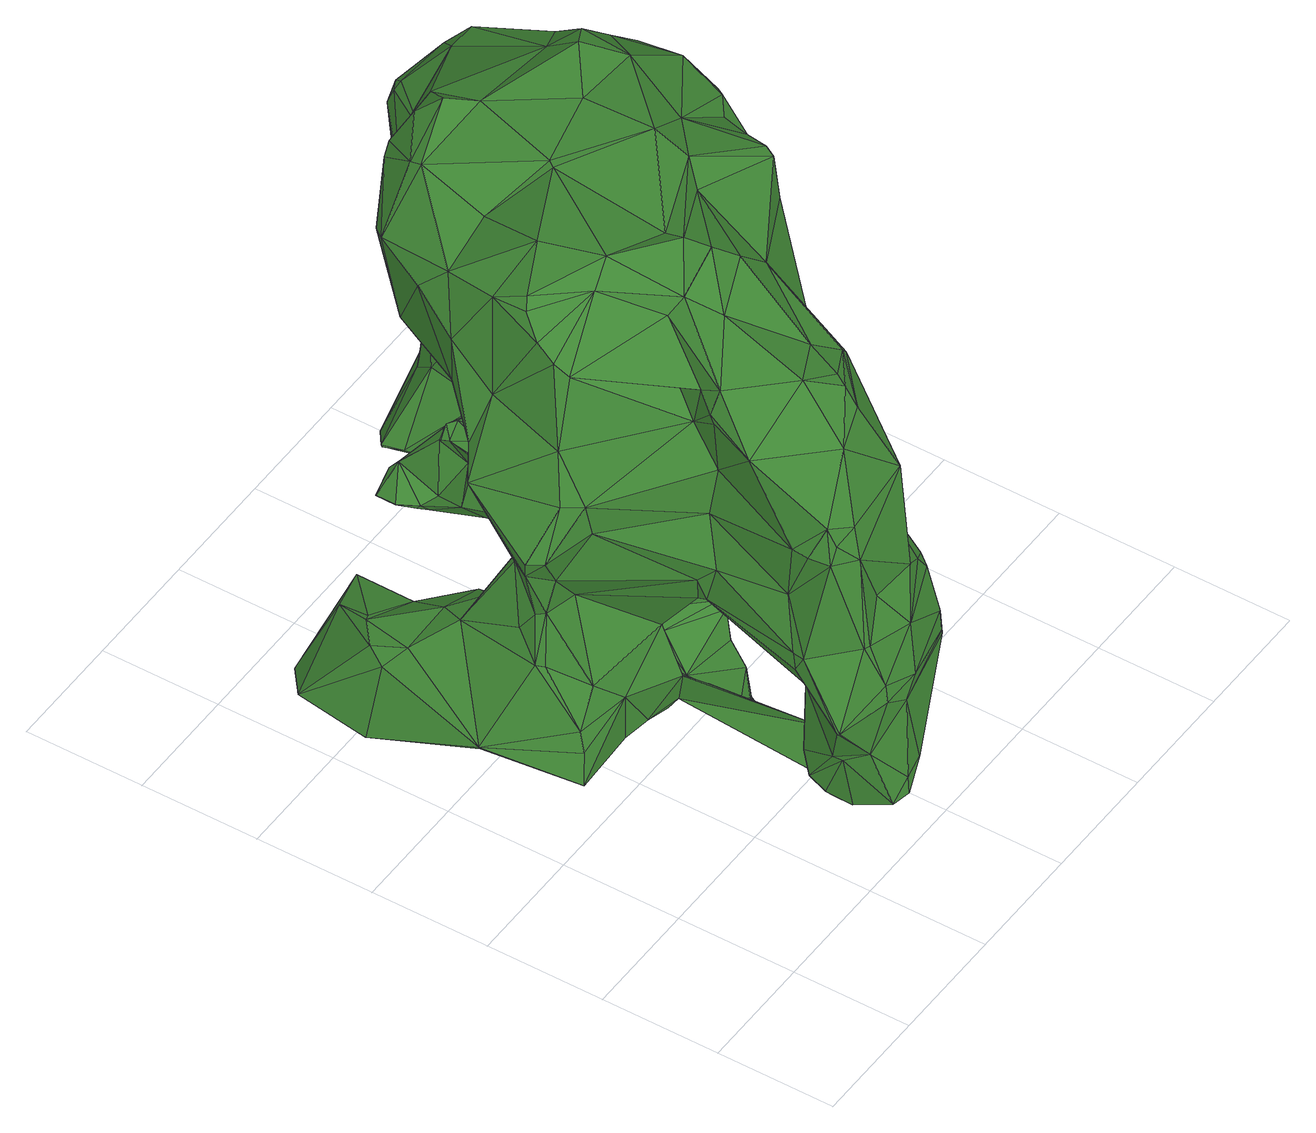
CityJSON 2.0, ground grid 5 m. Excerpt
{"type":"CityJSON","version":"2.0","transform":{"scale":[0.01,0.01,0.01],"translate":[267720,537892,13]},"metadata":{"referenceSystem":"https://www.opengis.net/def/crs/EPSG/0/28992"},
"CityObjects":{
"tree1":{"type":"SolitaryVegetationObject","attributes":{"gtid":23,"crown_width_m":21.89,"crown_median_z":25.1,"crown_r50_m":0.586,"crown_porosity":0.867,"trunk_H_m":12.07,"trunk_DBH_m":1.7,"trunk_radius_m":0.852,"trunk_base_height_m":13.03,"original_gtid":"23"},"geometry":[{"type":"Solid","lod":"3","boundaries":[[[[0,1,2]],[[1,3,2]],[[4,5,6]],[[7,8,9]],[[10,11,12]],[[13,14,15]],[[16,17,18]],[[19,20,21]],[[22,23,24]],[[25,26,19]],[[27,28,29]],[[27,29,30]],[[31,32,33]],[[34,4,35]],[[30,36,37]],[[38,39,40]],[[41,42,43]],[[44,43,42]],[[10,12,45]],[[46,8,7]],[[47,48,49]],[[50,48,47]],[[9,8,51]],[[18,5,4]],[[25,52,53]],[[54,55,56]],[[1,57,58]],[[59,60,61]],[[62,63,64]],[[65,66,51]],[[4,6,35]],[[67,23,22]],[[67,22,68]],[[69,70,71]],[[72,73,74]],[[57,68,22]],[[75,49,76]],[[62,64,77]],[[18,78,16]],[[78,18,4]],[[79,80,81]],[[82,27,83]],[[61,84,85]],[[47,86,50]],[[68,86,67]],[[87,88,89]],[[50,86,68]],[[90,91,92]],[[93,81,94]],[[95,96,33]],[[84,97,10]],[[7,9,98]],[[99,100,101]],[[102,103,104]],[[105,106,107]],[[75,108,15]],[[109,103,110]],[[79,111,80]],[[112,113,114]],[[112,107,113]],[[34,115,46]],[[116,117,118]],[[65,119,120]],[[121,122,120]],[[14,123,124]],[[14,125,15]],[[14,124,125]],[[123,126,124]],[[105,107,127]],[[127,107,112]],[[70,128,71]],[[129,130,131]],[[132,130,129]],[[67,86,133]],[[133,86,125]],[[134,26,25]],[[47,125,86]],[[48,50,135]],[[13,15,108]],[[78,4,34]],[[34,46,78]],[[136,126,123]],[[99,137,138]],[[127,137,99]],[[139,140,141]],[[139,44,140]],[[124,126,125]],[[133,125,126]],[[9,66,98]],[[112,137,127]],[[142,143,144]],[[127,118,105]],[[145,116,118]],[[79,146,147]],[[148,146,79]],[[132,129,38]],[[109,149,103]],[[126,150,133]],[[151,152,153]],[[154,155,156]],[[139,157,153]],[[139,153,158]],[[60,59,159]],[[127,99,145]],[[160,161,162]],[[101,145,99]],[[37,163,164]],[[65,51,8]],[[157,165,166]],[[34,167,115]],[[168,169,170]],[[56,100,99]],[[81,91,148]],[[17,5,18]],[[171,162,161]],[[15,172,75]],[[173,153,152]],[[174,171,175]],[[176,174,175]],[[67,133,150]],[[150,23,67]],[[95,177,178]],[[36,179,163]],[[50,180,135]],[[91,81,181]],[[182,87,183]],[[7,184,46]],[[185,186,187]],[[188,186,185]],[[189,157,139]],[[47,172,125]],[[15,125,172]],[[49,75,172]],[[49,172,47]],[[190,191,192]],[[95,178,96]],[[49,48,76]],[[110,73,72]],[[10,193,11]],[[194,110,134]],[[82,83,2]],[[35,195,34]],[[53,52,161]],[[75,93,108]],[[76,81,93]],[[68,180,50]],[[196,197,107]],[[198,56,99]],[[54,56,198]],[[199,200,201]],[[144,202,167]],[[203,204,205]],[[203,205,206]],[[207,32,208]],[[209,164,163]],[[127,145,118]],[[63,210,58]],[[211,88,165]],[[88,212,165]],[[206,213,214]],[[112,215,137]],[[145,101,116]],[[216,217,218]],[[43,219,220]],[[166,165,221]],[[190,121,191]],[[168,170,222]],[[223,171,161]],[[167,195,224]],[[225,226,106]],[[135,180,227]],[[157,151,153]],[[147,146,94]],[[135,92,48]],[[111,228,229]],[[230,200,231]],[[232,174,176]],[[173,233,153]],[[204,171,21]],[[204,21,20]],[[161,52,223]],[[66,234,235]],[[106,235,234]],[[236,237,192]],[[97,61,60]],[[76,93,75]],[[238,239,240]],[[213,241,242]],[[34,195,167]],[[52,25,223]],[[41,43,243]],[[41,243,44]],[[244,33,96]],[[245,25,53]],[[130,178,131]],[[246,247,56]],[[53,248,245]],[[104,149,248]],[[53,161,248]],[[171,223,21]],[[25,19,223]],[[36,163,37]],[[223,19,21]],[[193,95,33]],[[216,249,250]],[[251,215,112]],[[252,253,211]],[[88,211,253]],[[140,44,243]],[[140,243,220]],[[254,240,239]],[[255,17,136]],[[136,256,255]],[[102,257,103]],[[219,258,259]],[[219,259,260]],[[112,114,251]],[[23,261,24]],[[38,230,231]],[[218,31,33]],[[262,225,122]],[[234,122,225]],[[78,77,16]],[[183,263,264]],[[10,97,60]],[[230,129,201]],[[38,129,230]],[[238,265,260]],[[238,240,265]],[[36,29,156]],[[234,225,106]],[[46,266,8]],[[189,252,157]],[[267,268,263]],[[268,264,263]],[[192,269,190]],[[270,74,73]],[[270,73,103]],[[254,267,265]],[[254,265,240]],[[142,271,143]],[[198,99,138]],[[251,69,138]],[[212,87,182]],[[260,272,238]],[[238,273,239]],[[71,239,273]],[[268,274,264]],[[245,248,194]],[[10,45,84]],[[264,182,183]],[[148,93,94]],[[132,38,40]],[[263,183,275]],[[264,274,182]],[[276,217,277]],[[276,277,236]],[[278,257,111]],[[219,279,154]],[[239,128,254]],[[239,71,128]],[[136,123,280]],[[144,168,142]],[[106,281,235]],[[81,76,181]],[[84,61,97]],[[282,283,241]],[[142,168,284]],[[285,40,39]],[[285,286,287]],[[134,19,26]],[[55,54,272]],[[288,285,287]],[[288,216,285]],[[30,37,164]],[[220,243,43]],[[196,107,226]],[[198,273,54]],[[272,54,273]],[[272,273,238]],[[134,25,245]],[[104,160,289]],[[102,228,257]],[[157,252,211]],[[290,266,115]],[[59,286,159]],[[285,159,286]],[[98,62,7]],[[241,14,13]],[[194,248,109]],[[291,159,292]],[[291,60,159]],[[88,87,212]],[[110,103,73]],[[229,228,160]],[[0,293,294]],[[102,104,289]],[[251,295,69]],[[70,69,295]],[[169,168,144]],[[164,83,30]],[[296,297,246]],[[101,100,82]],[[27,82,100]],[[236,277,250]],[[216,250,277]],[[298,77,64]],[[188,299,207]],[[70,295,166]],[[72,74,204]],[[111,232,94]],[[16,261,17]],[[300,219,154]],[[301,302,303]],[[209,92,135]],[[90,92,209]],[[27,100,247]],[[201,200,230]],[[194,134,245]],[[64,57,22]],[[210,235,304]],[[174,162,171]],[[31,305,32]],[[306,307,308]],[[309,214,108]],[[108,214,13]],[[209,163,179]],[[190,269,310]],[[311,291,292]],[[312,236,192]],[[257,228,111]],[[221,254,128]],[[94,81,80]],[[94,80,111]],[[200,311,231]],[[291,311,200]],[[313,244,130]],[[313,130,132]],[[218,244,313]],[[314,297,296]],[[56,247,100]],[[199,177,291]],[[253,315,302]],[[84,301,85]],[[260,259,272]],[[252,316,315]],[[189,316,252]],[[250,237,236]],[[169,213,206]],[[193,32,207]],[[31,276,317]],[[193,177,95]],[[167,224,169]],[[167,169,144]],[[213,242,214]],[[33,32,193]],[[115,167,290]],[[207,318,188]],[[208,188,318]],[[208,318,207]],[[76,92,181]],[[317,312,191]],[[317,191,121]],[[319,286,85]],[[272,259,55]],[[320,55,259]],[[160,104,161]],[[321,197,196]],[[190,197,321]],[[39,292,159]],[[39,159,285]],[[255,256,6]],[[311,38,231]],[[183,89,275]],[[244,96,178]],[[85,301,319]],[[303,319,301]],[[298,16,77]],[[87,89,183]],[[258,320,259]],[[129,131,201]],[[317,236,312]],[[119,65,8]],[[40,313,132]],[[108,93,309]],[[265,316,189]],[[244,178,130]],[[46,115,266]],[[66,122,234]],[[173,310,269]],[[109,248,149]],[[154,29,28]],[[319,287,286]],[[314,154,297]],[[315,11,303]],[[214,203,206]],[[199,201,178]],[[201,131,178]],[[313,40,285]],[[218,313,285]],[[216,218,285]],[[224,195,322]],[[246,320,296]],[[312,192,191]],[[242,241,13]],[[199,291,200]],[[38,292,39]],[[311,292,38]],[[289,228,102]],[[43,44,299]],[[64,58,57]],[[286,59,85]],[[267,263,316]],[[267,316,265]],[[323,148,74]],[[323,74,147]],[[246,297,28]],[[208,32,305]],[[208,305,202]],[[1,58,3]],[[107,197,113]],[[61,85,59]],[[70,221,128]],[[297,154,28]],[[58,210,324]],[[288,249,216]],[[288,306,249]],[[51,66,9]],[[152,295,325]],[[323,326,327]],[[79,278,111]],[[147,278,79]],[[257,278,147]],[[152,325,173]],[[12,275,302]],[[253,302,275]],[[30,83,27]],[[319,306,288]],[[314,296,300]],[[158,308,307]],[[213,322,282]],[[157,166,151]],[[12,302,45]],[[295,151,166]],[[152,151,295]],[[154,314,300]],[[139,141,189]],[[242,13,214]],[[221,328,254]],[[43,279,219]],[[288,287,319]],[[227,180,293]],[[24,298,22]],[[64,22,298]],[[315,253,252]],[[210,98,235]],[[45,302,301]],[[2,3,329]],[[2,329,82]],[[120,119,121]],[[63,98,210]],[[330,331,329]],[[116,329,331]],[[122,66,120]],[[150,261,23]],[[187,186,155]],[[116,101,329]],[[321,121,190]],[[82,329,101]],[[300,258,219]],[[326,232,327]],[[180,68,332]],[[60,291,177]],[[204,203,175]],[[160,228,289]],[[65,120,66]],[[134,20,19]],[[248,161,104]],[[204,20,72]],[[109,110,194]],[[20,134,110]],[[204,175,171]],[[144,143,202]],[[72,20,110]],[[204,74,205]],[[105,281,106]],[[324,304,330]],[[232,229,174]],[[244,218,33]],[[199,178,177]],[[212,221,165]],[[324,210,304]],[[78,46,184]],[[45,301,84]],[[181,92,91]],[[170,206,222]],[[1,0,294]],[[213,282,241]],[[105,118,117]],[[331,117,116]],[[119,8,266]],[[202,290,167]],[[169,322,213]],[[224,322,169]],[[121,119,317]],[[211,165,157]],[[310,113,197]],[[310,197,190]],[[57,1,294]],[[176,327,232]],[[148,309,93]],[[333,189,141]],[[333,141,219]],[[296,258,300]],[[275,12,315]],[[11,315,12]],[[262,321,225]],[[306,250,249]],[[303,302,315]],[[195,35,322]],[[143,271,334]],[[89,253,275]],[[255,5,17]],[[158,153,233]],[[237,250,308]],[[202,334,208]],[[143,334,202]],[[205,222,206]],[[179,36,335]],[[119,336,317]],[[266,336,119]],[[294,293,332]],[[81,148,79]],[[233,308,158]],[[237,308,233]],[[31,218,276]],[[218,217,276]],[[89,88,253]],[[317,276,236]],[[290,336,266]],[[136,280,256]],[[62,184,7]],[[6,5,255]],[[27,247,28]],[[246,28,247]],[[148,284,168]],[[10,60,177]],[[337,256,280]],[[170,169,206]],[[123,338,283]],[[267,328,268]],[[10,177,193]],[[0,227,293]],[[198,339,273]],[[138,339,198]],[[275,315,316]],[[263,275,316]],[[209,135,227]],[[142,335,271]],[[155,271,335]],[[31,317,305]],[[182,274,212]],[[91,90,148]],[[284,148,90]],[[104,103,149]],[[179,90,209]],[[179,284,90]],[[155,335,156]],[[166,221,70]],[[212,274,221]],[[340,327,175]],[[74,270,147]],[[257,270,103]],[[147,270,257]],[[62,98,63]],[[268,328,274]],[[208,334,188]],[[303,11,307]],[[173,269,233]],[[329,3,324]],[[329,324,330]],[[66,235,98]],[[179,335,284]],[[156,335,36]],[[94,146,148]],[[164,227,83]],[[341,294,332]],[[57,294,341]],[[324,3,58]],[[196,226,321]],[[331,105,117]],[[17,261,136]],[[126,261,150]],[[63,58,64]],[[16,24,261]],[[126,136,261]],[[16,298,24]],[[94,232,326]],[[309,148,323]],[[241,338,14]],[[256,337,322]],[[48,92,76]],[[139,158,299]],[[299,44,139]],[[138,137,215]],[[2,83,227]],[[317,336,305]],[[290,305,336]],[[202,305,290]],[[111,229,232]],[[296,320,258]],[[174,229,162]],[[160,162,229]],[[175,327,176]],[[340,323,327]],[[340,309,323]],[[340,214,309]],[[56,55,320]],[[56,320,246]],[[221,274,328]],[[207,299,307]],[[158,307,299]],[[193,307,11]],[[207,307,193]],[[319,307,306]],[[303,307,319]],[[237,233,269]],[[237,269,192]],[[123,283,280]],[[304,281,330]],[[304,235,281]],[[225,321,226]],[[331,281,105]],[[330,281,331]],[[322,337,282]],[[282,337,283]],[[6,256,35]],[[322,35,256]],[[77,78,184]],[[77,184,62]],[[14,338,123]],[[283,338,241]],[[209,227,164]],[[337,280,283]],[[220,219,141]],[[220,141,140]],[[214,340,203]],[[175,203,340]],[[148,222,74]],[[205,74,222]],[[168,222,148]],[[284,335,142]],[[147,326,323]],[[94,326,147]],[[332,68,57]],[[57,341,332]],[[265,189,333]],[[265,333,260]],[[219,260,333]],[[254,328,267]],[[156,29,154]],[[36,30,29]],[[306,308,250]],[[106,226,107]],[[44,42,41]],[[334,271,186]],[[334,186,188]],[[271,342,186]],[[155,186,342]],[[155,342,271]],[[262,122,321]],[[321,122,121]],[[43,299,279]],[[299,188,279]],[[138,343,339]],[[273,339,343]],[[69,343,138]],[[273,343,71]],[[71,343,69]],[[0,2,227]],[[217,216,277]],[[251,325,295]],[[251,114,325]],[[113,325,114]],[[173,325,310]],[[113,310,325]],[[185,279,188]],[[185,187,279]],[[154,279,155]],[[187,155,279]],[[138,215,251]],[[332,293,180]],[[344,345,346]],[[344,346,347]],[[347,346,348]],[[347,348,349]],[[346,345,350]],[[346,350,348]],[[348,350,351]],[[348,351,349]],[[350,345,352]],[[350,352,351]],[[351,352,353]],[[351,353,349]],[[352,345,354]],[[352,354,353]],[[353,354,355]],[[353,355,349]],[[354,345,356]],[[354,356,355]],[[355,356,357]],[[355,357,349]],[[356,345,358]],[[356,358,357]],[[357,358,359]],[[357,359,349]],[[358,345,360]],[[358,360,359]],[[359,360,361]],[[359,361,349]],[[360,345,362]],[[360,362,361]],[[361,362,363]],[[361,363,349]],[[362,345,364]],[[362,364,363]],[[363,364,365]],[[363,365,349]],[[364,345,366]],[[364,366,365]],[[365,366,367]],[[365,367,349]],[[366,345,368]],[[366,368,367]],[[367,368,369]],[[367,369,349]],[[368,345,370]],[[368,370,369]],[[369,370,371]],[[369,371,349]],[[370,345,372]],[[370,372,371]],[[371,372,373]],[[371,373,349]],[[372,345,374]],[[372,374,373]],[[373,374,375]],[[373,375,349]],[[374,345,376]],[[374,376,375]],[[375,376,377]],[[375,377,349]],[[376,345,378]],[[376,378,377]],[[377,378,379]],[[377,379,349]],[[378,345,380]],[[378,380,379]],[[379,380,381]],[[379,381,349]],[[380,345,382]],[[380,382,381]],[[381,382,383]],[[381,383,349]],[[382,345,384]],[[382,384,383]],[[383,384,385]],[[383,385,349]],[[384,345,386]],[[384,386,385]],[[385,386,387]],[[385,387,349]],[[386,345,388]],[[386,388,387]],[[387,388,389]],[[387,389,349]],[[388,345,390]],[[388,390,389]],[[389,390,391]],[[389,391,349]],[[390,345,392]],[[390,392,391]],[[391,392,393]],[[391,393,349]],[[392,345,344]],[[392,344,393]],[[393,344,347]],[[393,347,349]]]]}]},
"tree2":{"type":"SolitaryVegetationObject","attributes":{"gtid":425,"crown_width_m":12.07,"crown_median_z":16.78,"crown_r50_m":0.43,"crown_porosity":0.884,"trunk_H_m":3.74,"trunk_DBH_m":0.389,"trunk_radius_m":0.195,"trunk_base_height_m":13.04,"original_gtid":"426"},"geometry":[{"type":"Solid","lod":"3","boundaries":[[[[394,395,396]],[[397,398,399]],[[397,400,398]],[[401,402,403]],[[404,405,406]],[[407,408,409]],[[410,411,412]],[[413,395,414]],[[415,416,417]],[[406,405,418]],[[419,420,421]],[[422,423,424]],[[425,424,423]],[[426,427,428]],[[429,430,401]],[[431,401,430]],[[427,432,433]],[[434,435,436]],[[437,438,439]],[[440,441,442]],[[429,442,419]],[[414,443,413]],[[444,445,446]],[[447,448,432]],[[449,450,396]],[[451,452,453]],[[454,453,452]],[[455,410,456]],[[457,458,459]],[[406,460,461]],[[437,397,403]],[[462,436,435]],[[463,464,465]],[[395,413,466]],[[425,423,467]],[[468,469,422]],[[470,471,472]],[[469,423,422]],[[406,461,404]],[[447,473,448]],[[474,473,447]],[[475,476,477]],[[475,477,478]],[[479,450,449]],[[480,481,482]],[[483,460,484]],[[446,485,486]],[[446,486,444]],[[487,436,413]],[[460,406,418]],[[460,418,488]],[[460,488,435]],[[460,435,484]],[[429,419,421]],[[489,479,490]],[[491,492,493]],[[494,495,496]],[[497,411,498]],[[417,499,415]],[[403,440,401]],[[467,423,431]],[[500,501,398]],[[487,443,499]],[[488,502,462]],[[503,502,488]],[[430,421,504]],[[505,430,504]],[[429,421,430]],[[506,474,507]],[[508,509,444]],[[492,509,508]],[[510,493,492]],[[421,420,504]],[[456,511,512]],[[432,426,513]],[[464,457,459]],[[464,459,465]],[[440,442,401]],[[401,442,429]],[[514,515,516]],[[454,517,518]],[[411,410,455]],[[475,478,518]],[[519,505,504]],[[411,455,498]],[[402,437,403]],[[512,455,456]],[[512,498,455]],[[450,520,409]],[[447,513,521]],[[394,396,522]],[[405,488,418]],[[430,505,467]],[[523,524,428]],[[525,433,451]],[[526,519,527]],[[481,400,439]],[[445,439,528]],[[526,503,472]],[[465,459,529]],[[465,529,463]],[[430,467,431]],[[401,530,402]],[[401,431,530]],[[531,521,513]],[[500,400,481]],[[518,478,454]],[[447,432,513]],[[532,520,489]],[[415,443,414]],[[414,395,394]],[[488,462,435]],[[413,443,487]],[[443,415,499]],[[414,533,415]],[[530,431,423]],[[411,497,412]],[[534,535,523]],[[484,435,434]],[[536,537,503]],[[538,471,539]],[[495,540,541]],[[425,471,422]],[[538,422,471]],[[470,405,471]],[[480,517,542]],[[512,511,543]],[[483,544,460]],[[500,545,546]],[[439,438,528]],[[506,546,545]],[[539,471,405]],[[505,425,467]],[[547,548,549]],[[479,489,520]],[[479,520,450]],[[400,437,439]],[[494,496,550]],[[551,474,447]],[[529,459,458]],[[552,452,473]],[[444,509,445]],[[482,476,475]],[[481,476,482]],[[500,553,501]],[[407,404,408]],[[554,526,527]],[[536,503,526]],[[445,476,439]],[[555,556,557]],[[395,466,396]],[[558,497,498]],[[512,558,498]],[[427,559,560]],[[427,560,428]],[[506,545,542]],[[441,556,555]],[[506,552,473]],[[454,478,453]],[[561,432,448]],[[561,448,451]],[[474,551,507]],[[437,402,438]],[[522,450,409]],[[433,562,559]],[[541,540,562]],[[559,427,433]],[[526,554,536]],[[537,563,508]],[[550,496,495]],[[490,564,489]],[[408,565,566]],[[541,567,495]],[[517,454,552]],[[500,398,400]],[[562,534,559]],[[439,476,481]],[[480,482,475]],[[480,475,518]],[[480,518,517]],[[526,472,519]],[[519,472,505]],[[472,425,505]],[[552,506,542]],[[489,469,468]],[[489,468,532]],[[558,512,568]],[[550,497,515]],[[500,546,553]],[[562,510,541]],[[433,510,562]],[[469,564,569]],[[489,564,469]],[[528,569,564]],[[525,510,433]],[[570,557,399]],[[466,479,449]],[[404,539,405]],[[472,471,425]],[[461,408,404]],[[448,473,452]],[[511,506,543]],[[565,408,461]],[[516,571,524]],[[522,396,450]],[[405,470,488]],[[492,572,510]],[[512,507,568]],[[550,515,494]],[[545,480,542]],[[536,554,573]],[[399,557,397]],[[458,463,529]],[[458,571,463]],[[413,436,574]],[[462,574,436]],[[546,506,511]],[[488,470,503]],[[559,534,523]],[[508,572,492]],[[469,569,575]],[[528,446,445]],[[528,564,446]],[[538,549,468]],[[495,567,550]],[[485,490,479]],[[504,570,519]],[[527,519,570]],[[441,555,420]],[[394,566,565]],[[522,566,394]],[[399,554,570]],[[570,554,527]],[[423,469,575]],[[409,408,566]],[[409,566,522]],[[428,560,523]],[[419,442,441]],[[420,419,441]],[[409,520,532]],[[547,409,532]],[[403,397,440]],[[394,544,533]],[[414,394,533]],[[452,552,454]],[[478,491,493]],[[478,493,453]],[[427,426,432]],[[524,515,514]],[[524,514,516]],[[472,503,470]],[[538,407,549]],[[539,407,538]],[[551,568,507]],[[457,521,458]],[[509,492,491]],[[509,476,445]],[[552,542,517]],[[453,576,451]],[[506,473,474]],[[451,576,525]],[[491,476,509]],[[523,560,559]],[[501,553,410]],[[410,412,501]],[[412,399,501]],[[506,507,543]],[[524,494,515]],[[462,502,485]],[[516,515,497]],[[553,546,410]],[[456,410,546]],[[456,546,511]],[[485,479,577]],[[485,577,462]],[[447,521,551]],[[521,568,551]],[[558,578,497]],[[521,578,558]],[[457,578,521]],[[554,567,579]],[[541,579,567]],[[578,580,497]],[[397,556,440]],[[540,534,562]],[[412,497,567]],[[550,567,497]],[[491,477,476]],[[478,477,491]],[[399,412,567]],[[399,567,554]],[[453,493,581]],[[510,581,493]],[[449,396,466]],[[490,485,446]],[[490,446,564]],[[532,548,547]],[[549,548,468]],[[468,548,532]],[[480,545,481]],[[500,481,545]],[[494,524,535]],[[494,535,495]],[[437,400,397]],[[413,574,466]],[[521,531,582]],[[521,582,458]],[[571,458,582]],[[524,571,582]],[[524,582,428]],[[440,556,441]],[[444,486,508]],[[583,537,486]],[[537,508,486]],[[583,486,485]],[[540,535,534]],[[495,535,540]],[[503,537,502]],[[583,502,537]],[[485,502,583]],[[561,451,432]],[[433,432,451]],[[581,510,576]],[[581,576,453]],[[510,525,576]],[[521,558,568]],[[451,448,452]],[[407,409,547]],[[547,549,407]],[[399,398,501]],[[539,404,407]],[[468,422,538]],[[575,438,423]],[[570,555,557]],[[570,504,555]],[[420,555,504]],[[394,565,544]],[[523,535,524]],[[461,544,565]],[[461,460,544]],[[533,544,483]],[[425,422,424]],[[423,438,530]],[[402,530,438]],[[575,569,438]],[[569,528,438]],[[573,579,584]],[[557,556,397]],[[531,428,582]],[[484,416,483]],[[483,416,533]],[[415,533,416]],[[512,543,507]],[[497,580,516]],[[571,516,580]],[[571,580,464]],[[463,571,464]],[[554,579,573]],[[464,580,457]],[[457,580,578]],[[510,536,584]],[[510,584,541]],[[579,541,584]],[[573,584,536]],[[572,585,510]],[[563,510,585]],[[563,585,572]],[[428,531,513]],[[434,416,484]],[[428,513,426]],[[466,577,479]],[[574,462,577]],[[574,577,466]],[[537,536,563]],[[508,563,572]],[[510,563,536]],[[434,417,416]],[[436,499,434]],[[436,487,499]],[[417,434,499]],[[586,587,588]],[[586,588,589]],[[589,588,590]],[[589,590,591]],[[588,587,592]],[[588,592,590]],[[590,592,593]],[[590,593,591]],[[592,587,594]],[[592,594,593]],[[593,594,595]],[[593,595,591]],[[594,587,596]],[[594,596,595]],[[595,596,597]],[[595,597,591]],[[596,587,598]],[[596,598,597]],[[597,598,599]],[[597,599,591]],[[598,587,600]],[[598,600,599]],[[599,600,601]],[[599,601,591]],[[600,587,602]],[[600,602,601]],[[601,602,603]],[[601,603,591]],[[602,587,604]],[[602,604,603]],[[603,604,605]],[[603,605,591]],[[604,587,606]],[[604,606,605]],[[605,606,607]],[[605,607,591]],[[606,587,608]],[[606,608,607]],[[607,608,609]],[[607,609,591]],[[608,587,610]],[[608,610,609]],[[609,610,611]],[[609,611,591]],[[610,587,612]],[[610,612,611]],[[611,612,613]],[[611,613,591]],[[612,587,614]],[[612,614,613]],[[613,614,615]],[[613,615,591]],[[614,587,616]],[[614,616,615]],[[615,616,617]],[[615,617,591]],[[616,587,618]],[[616,618,617]],[[617,618,619]],[[617,619,591]],[[618,587,620]],[[618,620,619]],[[619,620,621]],[[619,621,591]],[[620,587,622]],[[620,622,621]],[[621,622,623]],[[621,623,591]],[[622,587,624]],[[622,624,623]],[[623,624,625]],[[623,625,591]],[[624,587,626]],[[624,626,625]],[[625,626,627]],[[625,627,591]],[[626,587,628]],[[626,628,627]],[[627,628,629]],[[627,629,591]],[[628,587,630]],[[628,630,629]],[[629,630,631]],[[629,631,591]],[[630,587,632]],[[630,632,631]],[[631,632,633]],[[631,633,591]],[[632,587,634]],[[632,634,633]],[[633,634,635]],[[633,635,591]],[[634,587,586]],[[634,586,635]],[[635,586,589]],[[635,589,591]]]]}]}
},
"vertices":[
[1716,1339,2090],[1655,1214,2183],[1670,1164,1934],[1638,1170,2167],[800,2193,2275],[974,2291,2334],[926,2368,2183],[663,1551,2334],[443,1598,2204],[465,1467,2264],[751,1390,280],[797,1015,314],[798,1029,187],[1803,2575,1588],[1508,2557,2030],[1908,2355,1766],[1098,2086,2395],[1090,2295,2337],[1018,2194,2418],[1303,2651,166],[1439,2524,518],[1493,2620,423],[1592,1761,2400],[1576,1961,2438],[1487,1915,2470],[1354,2681,100],[1302,2646,159],[1434,853,1502],[1422,823,1168],[1498,1199,1353],[1649,1287,1419],[338,1428,1082],[512,1332,1012],[473,1628,651],[573,2168,2090],[876,2357,2147],[1554,1337,1294],[1640,1324,1390],[70,2197,160],[55,1894,120],[109,1861,451],[1065,535,1389],[831,782,1402],[1252,806,1256],[778,816,1053],[762,1049,148],[498,1829,2164],[1962,2114,1922],[2101,2071,1652],[2095,2155,1662],[2001,1916,2009],[429,1445,2225],[1381,2700,102],[1470,2617,83],[1104,192,1095],[1178,228,1044],[1173,443,1290],[1522,1493,2283],[1333,1336,2330],[357,1168,150],[428,1484,138],[543,1284,107],[987,1695,2361],[977,1203,2305],[1309,1468,2418],[383,1366,2147],[622,1275,2264],[1699,1920,2327],[1837,1696,2229],[692,151,995],[532,153,692],[752,97,787],[1422,2439,675],[1455,2385,670],[1524,2371,996],[2063,2215,1664],[2123,2049,1513],[1008,1726,2364],[789,2137,2299],[1997,2168,782],[2004,2172,781],[2064,2091,1320],[1377,853,1771],[1691,1171,1740],[690,1111,118],[563,1103,129],[1943,1964,2074],[723,338,143],[695,392,217],[767,407,123],[1791,1930,1559],[2063,2022,1331],[2062,2008,1528],[2005,2214,1365],[2011,2277,810],[522,1700,591],[514,1706,600],[562,1287,112],[720,1290,2354],[1042,226,1597],[1148,555,1490],[1189,557,1877],[1635,2402,341],[1446,2194,452],[1629,2326,170],[843,519,2038],[623,730,2050],[534,546,1868],[1873,2521,1545],[1462,2271,196],[1427,2292,471],[2020,2188,709],[618,264,1603],[590,397,1452],[585,323,1450],[485,1953,2035],[1157,552,1915],[995,467,1974],[968,416,1962],[378,1555,1786],[381,1294,2077],[321,1234,1716],[401,1238,2025],[1518,2521,2110],[1574,2481,2129],[1844,2300,1948],[1573,2438,2192],[780,298,1861],[752,88,706],[296,2166,450],[225,2003,520],[247,2012,517],[132,1927,506],[1683,2105,2248],[1320,2562,172],[1917,1640,1782],[1462,2450,2178],[714,208,1569],[708,180,1421],[705,756,941],[878,367,1024],[963,345,902],[1376,1878,1316],[1070,1694,1348],[1013,1972,1454],[965,359,1890],[1978,2249,810],[1765,2329,822],[1845,2228,1310],[1606,2298,137],[1604,2095,2328],[575,374,867],[577,384,944],[641,801,934],[1385,882,1014],[1446,1279,1315],[1507,1325,1262],[607,350,775],[660,852,898],[173,1473,192],[1685,2520,342],[1533,2653,143],[1634,2626,396],[1666,1430,1426],[1780,1373,1592],[652,261,421],[529,161,690],[694,2167,1585],[1410,2019,1352],[1079,2331,1550],[1410,2186,1561],[1587,2667,407],[1994,2249,1770],[620,746,1129],[1938,2702,724],[1761,2760,851],[1872,2752,837],[515,1671,398],[381,1901,540],[1648,1531,1448],[1880,1570,2094],[2070,2026,1334],[747,238,109],[762,328,93],[768,1851,2208],[1343,993,1391],[1028,1146,1375],[1420,1231,1366],[961,1090,1244],[934,340,732],[340,1129,1470],[266,1189,1499],[188,1203,1264],[716,1305,557],[1412,2347,121],[733,2296,1936],[583,730,1913],[656,761,1605],[1016,165,1153],[399,1936,286],[325,2171,186],[447,2192,464],[720,1805,1349],[1516,2582,1007],[1441,2539,841],[1480,2557,1019],[1413,2575,1315],[745,1015,978],[613,1368,1381],[1848,1516,1593],[971,1119,2334],[707,424,322],[676,234,395],[1428,2681,1527],[1581,2555,1337],[637,235,1514],[259,1294,646],[291,1384,762],[280,1632,674],[1353,682,877],[1119,367,1156],[708,137,453],[1534,2433,1262],[1391,2714,128],[793,2271,1670],[649,833,1979],[588,752,1946],[1831,1462,1962],[1786,2316,706],[1942,2586,698],[191,2292,141],[209,2252,76],[2008,2603,732],[613,823,1045],[750,1042,2161],[804,1007,2228],[180,1285,1168],[324,1248,1046],[1186,148,783],[909,72,734],[1184,141,691],[1444,2640,1854],[1540,2668,1589],[1089,487,1331],[335,1738,639],[1424,2428,93],[1439,700,1063],[1376,805,1334],[1606,2305,107],[278,1262,640],[305,1276,882],[614,245,1428],[770,449,370],[779,429,149],[854,75,645],[1037,2358,2202],[1162,2386,2030],[1831,2240,719],[1429,681,900],[1169,240,971],[1207,173,795],[1474,2047,2385],[709,1003,1965],[1011,153,101],[860,112,109],[1208,154,650],[418,1762,1922],[959,86,265],[862,68,168],[378,1125,1308],[1538,2392,687],[1113,1634,1329],[1178,201,990],[929,107,957],[789,89,156],[969,538,158],[312,1416,1064],[290,1314,868],[1918,2200,728],[1294,853,1193],[1366,2606,1992],[862,871,2161],[1346,2654,1876],[1391,2647,1955],[1476,1871,1343],[118,1445,261],[216,1052,198],[256,1079,317],[275,1109,393],[1670,2443,331],[518,1826,1599],[338,1891,212],[63,1896,116],[1811,1465,2097],[1673,1307,2176],[566,330,949],[1449,737,918],[1444,817,1014],[1304,1776,2411],[810,896,987],[1375,710,881],[667,1073,151],[790,1022,187],[748,975,362],[980,1003,2341],[447,1507,1277],[413,1142,497],[722,1049,605],[471,1259,850],[1831,2293,1342],[647,794,1372],[189,2187,94],[151,1264,1261],[167,1786,541],[1424,843,993],[969,538,168],[1021,174,270],[210,1554,1473],[732,915,1226],[535,1084,368],[1430,672,1000],[666,875,1780],[1095,2432,1794],[1658,2449,981],[1274,1260,2247],[634,442,1162],[1846,2500,827],[1866,2716,849],[858,70,251],[1231,932,2094],[1082,947,2240],[1052,622,1992],[1822,1514,2144],[1066,301,800],[837,1476,1488],[1513,1376,1301],[304,1612,1570],[1340,2619,1960],[1423,2637,1954],[829,187,1136],[1577,2507,1082],[1729,1445,2143],[1288,1477,1515],[717,142,996],[1110,1444,2],[1025,1445,3],[1108,1466,2],[1126,1430,1208],[1123,1452,1209],[1041,1431,1209],[1099,1487,2],[1115,1472,1209],[1086,1505,3],[1102,1490,1209],[1068,1518,3],[1084,1504,1210],[1048,1527,4],[1064,1513,1210],[1026,1530,4],[1042,1516,1210],[1004,1528,4],[1020,1513,1211],[983,1519,4],[999,1505,1211],[966,1506,4],[981,1492,1211],[952,1489,4],[968,1474,1211],[943,1468,4],[959,1454,1211],[940,1446,4],[956,1432,1211],[943,1424,4],[958,1410,1210],[951,1403,3],[967,1389,1210],[964,1385,3],[980,1371,1210],[982,1372,3],[997,1357,1209],[1002,1363,2],[1018,1349,1209],[1024,1360,2],[1040,1346,1208],[1046,1362,2],[1062,1348,1208],[1067,1371,1],[1083,1356,1208],[1085,1384,1],[1100,1370,1208],[1098,1402,1],[1114,1387,1208],[1107,1422,2],[1123,1408,1208],
[1203,2486,250],[1190,2499,261],[1249,2340,473],[1405,1625,574],[1209,1640,518],[1278,1595,367],[1259,1691,568],[1636,1744,552],[1450,1799,683],[1484,1591,600],[1506,2228,181],[1484,2173,133],[1429,2298,110],[1419,2243,269],[1417,2285,227],[1377,2291,470],[1259,1324,623],[1256,1167,520],[1176,1381,410],[1185,2497,261],[1184,2538,212],[1113,2549,122],[1190,2438,108],[1120,2486,127],[1395,2233,98],[1711,1568,435],[1592,1585,375],[1712,1571,432],[1344,1892,480],[1516,1846,567],[1487,1782,521],[1539,1803,326],[711,1209,213],[732,1241,178],[748,1117,157],[1713,1653,475],[1713,1722,459],[1628,1842,570],[718,1243,261],[680,1503,247],[1154,2397,103],[1177,2358,99],[1151,2382,128],[1401,1794,674],[1403,1852,679],[1205,1841,640],[1507,1572,581],[1575,1576,484],[1681,1592,474],[1111,2546,125],[1108,1891,556],[1121,1883,617],[1163,1955,570],[760,1182,370],[721,1334,468],[1201,2323,455],[1255,2337,483],[579,1438,402],[690,1372,579],[708,1530,572],[706,1550,720],[1211,1141,664],[1182,1146,691],[926,818,343],[908,829,187],[917,795,210],[1309,2359,93],[1435,2331,141],[1156,2205,211],[929,758,155],[923,795,211],[928,755,159],[1205,2334,445],[1646,1774,450],[1335,2097,455],[1335,1980,636],[1373,2027,252],[1410,2009,265],[1370,1817,182],[753,1292,555],[801,1166,536],[961,1549,890],[1078,1685,657],[913,1525,730],[801,1558,727],[1203,2288,466],[964,1507,870],[1082,1682,658],[964,1546,889],[1243,2434,106],[1205,2383,90],[1183,2163,454],[1135,1931,511],[1105,2458,132],[1257,2165,96],[1247,2192,480],[1188,2167,460],[1017,1648,615],[1015,1727,504],[938,1522,556],[1060,1272,131],[1136,1348,112],[1139,1308,138],[1151,1136,344],[1201,1105,505],[1107,2458,128],[1091,1563,605],[1178,1448,461],[1183,1979,256],[1186,1940,219],[1590,1621,330],[1564,1749,288],[963,1263,659],[847,1151,533],[1081,1836,466],[1062,1772,577],[928,1605,332],[1058,1212,678],[1019,996,512],[729,1149,242],[864,1119,293],[1028,1232,200],[996,950,238],[874,1460,886],[873,1515,898],[1465,1689,224],[1292,2309,487],[779,980,336],[1268,2323,463],[857,1206,95],[896,1178,94],[672,1514,257],[1332,1718,149],[1389,1643,198],[1268,1988,703],[925,758,157],[1596,1845,595],[757,1082,185],[1310,2222,475],[1201,2505,129],[854,1353,146],[1035,1301,132],[1095,1779,238],[1118,1901,284],[1417,2096,345],[1487,2189,201],[1027,1413,153],[1044,1481,190],[907,1463,798],[987,1165,526],[1323,2382,133],[954,1468,716],[1106,1314,656],[1405,2252,472],[1368,2196,464],[1417,2201,451],[1166,1311,158],[797,1119,466],[872,1406,725],[1194,1361,632],[1309,1610,248],[1544,1595,384],[1533,1588,506],[1446,1652,427],[1015,963,486],[774,1313,136],[812,1206,120],[742,1362,390],[871,1419,173],[1103,1793,291],[1175,1957,570],[1391,2348,177],[1256,2241,338],[1138,1390,251],[830,1111,453],[1298,1997,696],[1430,1659,275],[976,897,161],[1050,1759,467],[1084,1675,352],[1203,2337,161],[1382,1890,662],[681,1500,372],[1252,2240,341],[1001,936,359],[1062,1482,232],[997,945,239],[825,1452,499],[814,1072,190],[1204,1967,380],[1002,1602,327],[1080,1679,354],[1144,1644,4],[1125,1645,4],[1144,1649,4],[1146,1624,377],[1146,1629,378],[1126,1625,377],[1142,1654,4],[1144,1634,378],[1139,1658,5],[1141,1638,378],[1136,1661,5],[1137,1641,378],[1131,1664,5],[1133,1644,378],[1126,1664,5],[1128,1645,378],[1121,1664,5],[1122,1644,378],[1116,1662,5],[1118,1642,378],[1112,1659,5],[1113,1640,378],[1109,1656,5],[1110,1636,378],[1107,1651,4],[1108,1631,378],[1105,1646,4],[1107,1626,378],[1106,1641,4],[1107,1621,377],[1108,1636,4],[1109,1616,377],[1111,1632,3],[1112,1612,377],[1114,1629,3],[1116,1609,377],[1119,1627,3],[1120,1607,377],[1124,1626,3],[1125,1606,376],[1129,1626,3],[1130,1606,376],[1134,1628,3],[1135,1608,377],[1138,1631,3],[1139,1611,377],[1141,1634,3],[1143,1615,377],[1143,1639,4],[1145,1619,377]
]}
